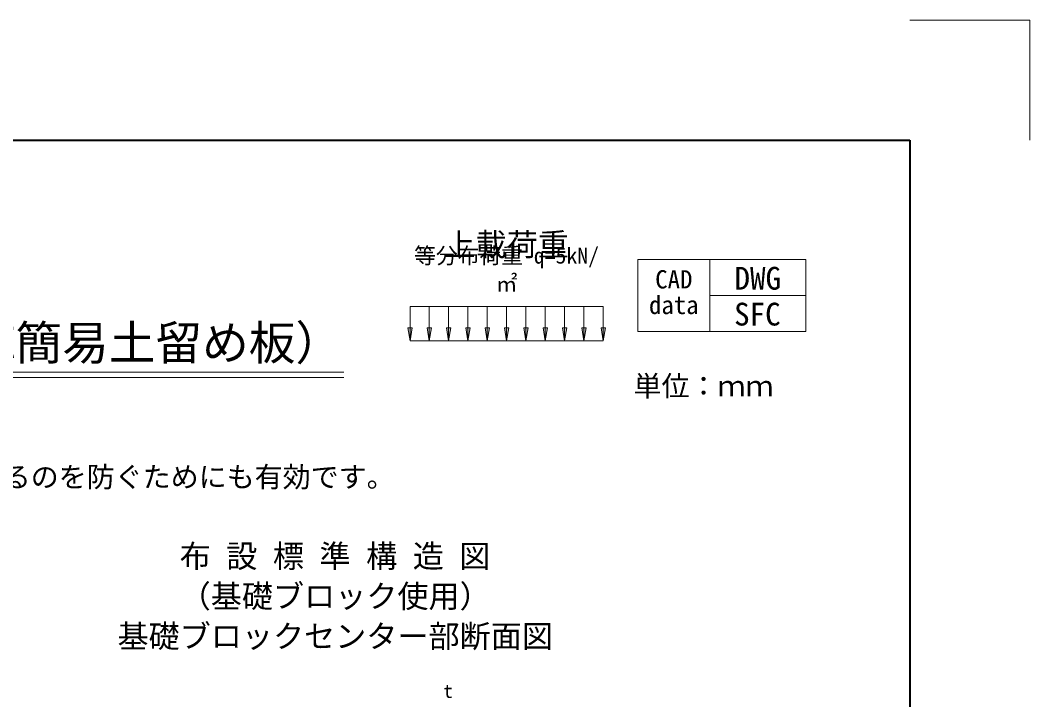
# Model space of a CAD drawing. Units: millimetres at full size; details may follow other scales. Extents: x -1501 to 45572, y 2928 to 12418.
# Drawn here: x 2396 to 4498, y 9316 to 10731 of the extents above; entities that cross this region are included whole.
import ezdxf
from ezdxf.enums import TextEntityAlignment as Align

# ---------------------------------------------------------------- set-up
doc = ezdxf.new("R2010")
doc.units = ezdxf.units.MM
doc.header["$LTSCALE"] = 40
for name, color, linetype, lineweight in [('0_2', 7, 'Continuous', 9), ('_0-0_0', 3, 'Continuous', 20), ('Defpoints_3', 7, 'Continuous', 13), ('図枠', 7, 'Continuous', 5), ('寸法線', 7, 'Continuous', 9), ('枠', 5, 'Continuous', 5), ('ﾊｯﾁﾝｸﾞ', 7, 'Continuous', 5)]:
    doc.layers.add(name, color=color, linetype=linetype, lineweight=lineweight)
doc.layers.add('集水桝', color=7, linetype='Continuous')
doc.styles.add('ＭＳ ゴシック', font='')
doc.styles.get('ＭＳ ゴシック').set_extended_font_data('MS Gothic')

msp = doc.modelspace()

# ---------------------------------------------------------------- hatches: boundary and pattern name
at = {"layer": '寸法線'}
for points in [[(3203.26, 10090.44), (3212.26, 10090.44), (3207.76, 10063.44)], [(3243.49, 10090.44), (3252.49, 10090.44), (3247.99, 10063.44)], [(3283.72, 10090.44), (3292.72, 10090.44), (3288.22, 10063.44)], [(3323.95, 10090.44), (3332.95, 10090.44), (3328.45, 10063.44)], [(3364.18, 10090.44), (3373.18, 10090.44), (3368.68, 10063.44)], [(3404.41, 10090.44), (3413.41, 10090.44), (3408.91, 10063.44)], [(3444.64, 10090.44), (3453.64, 10090.44), (3449.14, 10063.44)], [(3484.87, 10090.44), (3493.87, 10090.44), (3489.37, 10063.44)], [(3525.1, 10090.44), (3534.1, 10090.44), (3529.6, 10063.44)], [(3565.33, 10090.44), (3574.33, 10090.44), (3569.83, 10063.44)], [(3605.57, 10090.44), (3614.57, 10090.44), (3610.07, 10063.44)]]:
    msp.add_hatch(color=256, dxfattribs=at).paths.add_polyline_path(points)

# ---------------------------------------------------------------- linework, layer by layer
at = {"layer": '0_2', "lineweight": 20}
for p, q in [((3682.02, 10232.6), (3682.02, 10082.6)), ((3682.02, 10232.6), (4032.02, 10232.6)), ((3832.02, 10232.6), (3832.02, 10082.6)), ((4032.02, 10232.6), (4032.02, 10082.6)), ((3832.02, 10157.6), (4032.02, 10157.6)), ((3682.02, 10082.6), (4032.02, 10082.6)), ((3207.76, 10063.44), (3610.07, 10063.44))]:
    msp.add_line(p, q, dxfattribs=at)
at = {"layer": '0_2'}
for p, q in [((3610.07, 10134.42), (3207.76, 10134.42)), ((3207.76, 10134.42), (3207.76, 10063.44)), ((3247.99, 10134.42), (3247.99, 10063.44)), ((3288.22, 10134.42), (3288.22, 10063.44)), ((3328.45, 10134.42), (3328.45, 10063.44)), ((3368.68, 10134.42), (3368.68, 10063.44)), ((3408.91, 10134.42), (3408.91, 10063.44)), ((3449.14, 10134.42), (3449.14, 10063.44)), ((3489.37, 10134.42), (3489.37, 10063.44)), ((3529.6, 10134.42), (3529.6, 10063.44)), ((3569.83, 10134.42), (3569.83, 10063.44)), ((3610.07, 10063.44), (3610.07, 10134.42))]:
    msp.add_line(p, q, dxfattribs=at)
at = {"layer": '_0-0_0'}
for p, q in [((925.61, 9997.76), (3070.3, 9997.76)), ((925.66, 9986.94), (3070.25, 9986.94))]:
    msp.add_line(p, q, dxfattribs=at)
at = {"layer": 'Defpoints_3'}
for p, q in [((4247.95, 10730.77), (4497.95, 10730.77)), ((4497.95, 10730.77), (4497.95, 10480.77))]:
    msp.add_line(p, q, dxfattribs=at)
at = {"layer": '寸法線'}
for points in [[(3203.26, 10090.44), (3212.26, 10090.44), (3207.76, 10063.44)], [(3243.49, 10090.44), (3252.49, 10090.44), (3247.99, 10063.44)], [(3283.72, 10090.44), (3292.72, 10090.44), (3288.22, 10063.44)], [(3323.95, 10090.44), (3332.95, 10090.44), (3328.45, 10063.44)], [(3364.18, 10090.44), (3373.18, 10090.44), (3368.68, 10063.44)], [(3404.41, 10090.44), (3413.41, 10090.44), (3408.91, 10063.44)], [(3444.64, 10090.44), (3453.64, 10090.44), (3449.14, 10063.44)], [(3484.87, 10090.44), (3493.87, 10090.44), (3489.37, 10063.44)], [(3525.1, 10090.44), (3534.1, 10090.44), (3529.6, 10063.44)], [(3565.33, 10090.44), (3574.33, 10090.44), (3569.83, 10063.44)], [(3605.57, 10090.44), (3614.57, 10090.44), (3610.07, 10063.44)]]:
    msp.add_lwpolyline(points, close=True, dxfattribs=at)
at = {"layer": '枠', "lineweight": 40}
for p, q in [((-252.05, 10480.77), (4247.95, 10480.77)), ((4247.95, 10480.77), (4247.95, 3555.77))]:
    msp.add_line(p, q, dxfattribs=at)

# ---------------------------------------------------------------- texts
at = {"layer": '0_2', "style": 'ＭＳ ゴシック'}
for s, height, p in [('等分布荷重 q=5kN/', 33.23, (3216.28, 10257.14)), ('㎡', 33.23, (3386.25, 10198.81)), ('有効土留め高さは H=300～1000mm で、敷地内の土砂が車道側に流出するのを防ぐためにも有効です。', 42.72, (525.44, 9801.1)), (' 布 設 標 準 構 造 図 ', 47.47, (2695.94, 9638.46)), ('（基礎ブロック使用）', 47.47, (2728.31, 9555.12)), ('基礎ブロックセンター部断面図', 47.47, (2598.81, 9471.79))]:
    msp.add_text(s, height=height, dxfattribs=at).set_placement(p, align=Align.TOP_LEFT)
at = {"layer": '_0-0_0', "color": 7, "style": 'ＭＳ ゴシック'}
msp.add_text('パネックスＨＵ（箱型Ｕ字溝対応簡易土留め板）', height=71.21, dxfattribs=at).set_placement((1997.95, 10059.06), align=Align.MIDDLE_CENTER)
at = {"layer": '図枠', "style": 'ＭＳ ゴシック'}
msp.add_text('単位：ｍｍ', height=42.72, dxfattribs=at).set_placement((3818.8, 9969.11), align=Align.MIDDLE_CENTER)
at = {"layer": '寸法線', "style": 'ＭＳ ゴシック'}
msp.add_text('t', height=28.48, dxfattribs=at).set_placement((3287.06, 9333.81), align=Align.MIDDLE_CENTER)
at = {"layer": '集水桝', "style": 'ＭＳ ゴシック'}
for s, p in [('DWG', (3883.3, 10155.45)), ('SFC', (3882.44, 10080.74))]:
    msp.add_text(s, height=47.47, dxfattribs=at).set_placement(p, align=Align.BOTTOM_LEFT)
at = {"layer": 'ﾊｯﾁﾝｸﾞ', "style": 'ＭＳ ゴシック'}
msp.add_text('上載荷重', height=47.47, dxfattribs=at).set_placement((3408.91, 10263.57), align=Align.MIDDLE_CENTER)
for s, p in [('CAD', (3718.17, 10210.17)), ('data', (3705.22, 10156.84))]:
    msp.add_text(s, height=37.98, dxfattribs=at).set_placement(p, align=Align.TOP_LEFT)

doc.saveas('drawing.dxf')
